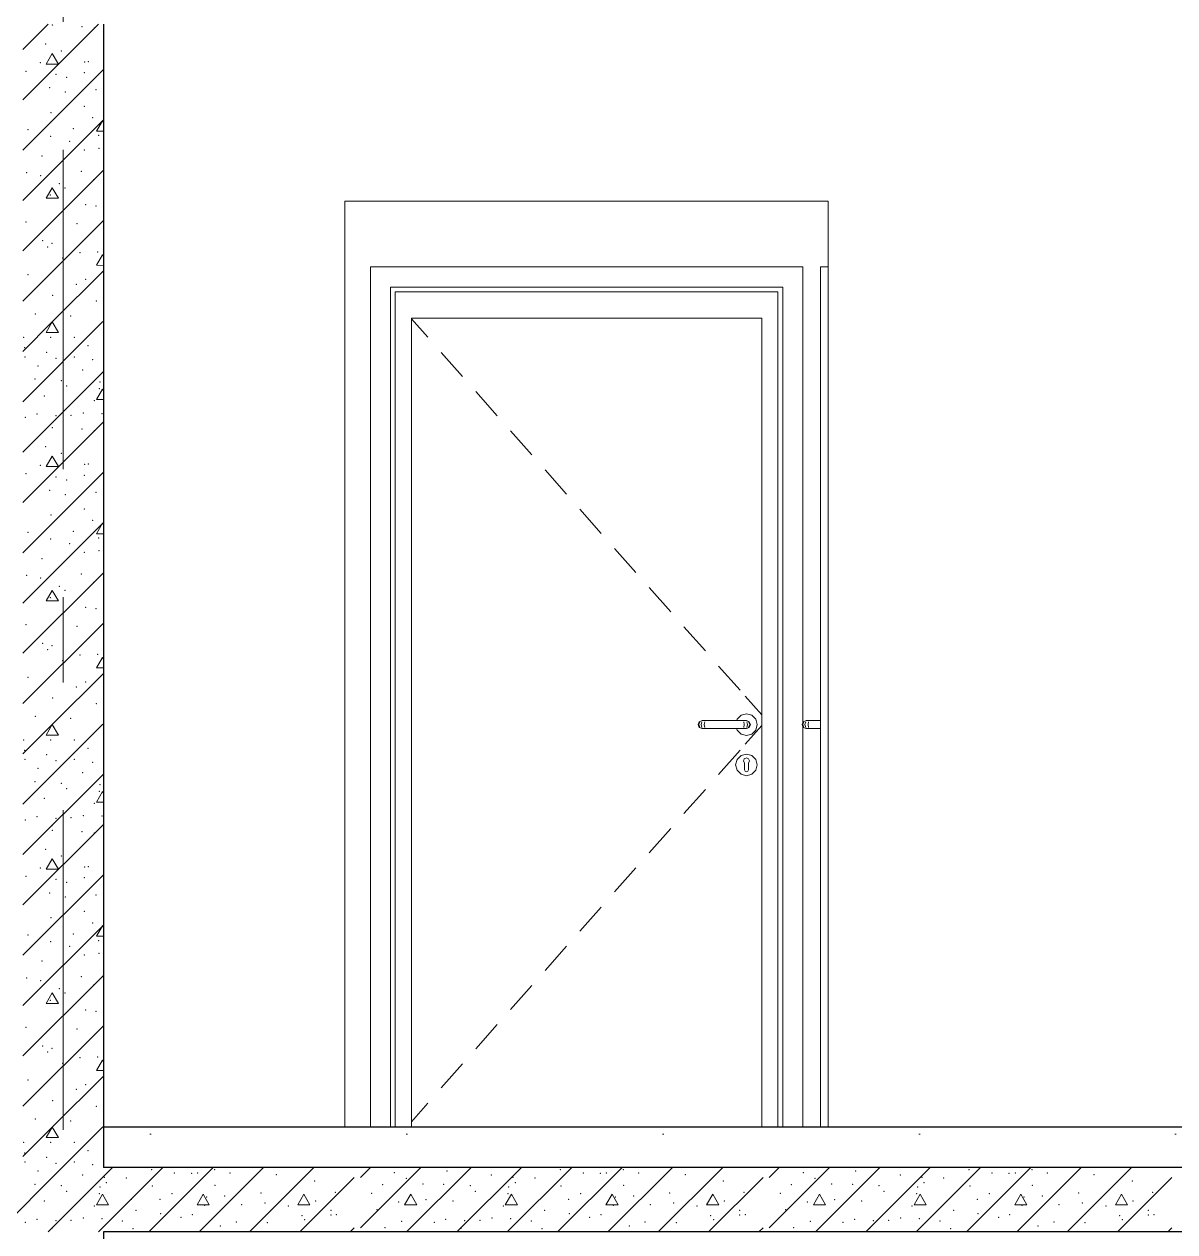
# Model space of a CAD drawing. Header units: millimetres. Extents: x 18162 to 7085488, y 72188 to 247925.
# Drawn here: x 4250516 to 4253374, y 113493 to 116493 of the extents above; entities that cross this region are included whole.
import ezdxf
from ezdxf.enums import TextEntityAlignment as Align

# ---------------------------------------------------------------- set-up
doc = ezdxf.new("R2010")
doc.units = ezdxf.units.MM
doc.header["$MEASUREMENT"] = 0
doc.linetypes.add('Double Dashed', pattern=[1093.611073, 529.166651, -211.666656, 141.111112, -211.666656])
for name, color, linetype in [('Archicad Doors', 7, 'Continuous'), ('Structural - Bearing', 7, 'Continuous'), ('Structural - Grid', 7, 'Continuous')]:
    doc.layers.add(name, color=color, linetype=linetype)
doc.styles.add('GENERATED_STYLE_3', font='', dxfattribs={"width": 0.8})
doc.styles.get('GENERATED_STYLE_3').set_extended_font_data('ISOCPEUR MON')

# ---------------------------------------------------------------- blocks, each defined once
blk = doc.blocks.new('*X1280', base_point=(4294986.6, 104752.7))
at = {"layer": 'Structural - Bearing', "color": 7, "linetype": 'Continuous', "lineweight": 9}
for p, q in [((4250513.1, 116304.8), (4250701, 116492.7)), ((4250513.1, 116429.8), (4250576, 116492.7)), ((4250586.2, 116419.6), (4250571.3, 116393.5)), ((4250601.3, 116393.6), (4250586.2, 116419.6)), ((4250513.1, 116179.8), (4250713.1, 116379.8)), ((4250571.3, 116393.5), (4250601.3, 116393.6)), ((4250513.1, 116054.8), (4250713.1, 116254.8)), ((4250696, 116226.9), (4250711.2, 116252.9)), ((4250711.2, 116252.9), (4250713.1, 116249.5)), ((4250713.1, 116226.9), (4250696, 116226.9)), ((4250513.1, 115929.8), (4250713.1, 116129.8)), ((4250586.2, 116086.2), (4250571.3, 116060.2)), ((4250601.3, 116060.2), (4250586.2, 116086.2)), ((4250571.3, 116060.2), (4250601.3, 116060.2)), ((4250513.1, 115804.8), (4250713.1, 116004.8)), ((4250696, 115893.6), (4250711.2, 115919.6)), ((4250713.1, 115893.5), (4250696, 115893.6)), ((4250711.2, 115919.6), (4250713.1, 115916.2)), ((4250586.2, 115752.9), (4250713.1, 115879.8)), ((4250513.1, 115554.8), (4250711.2, 115752.9)), ((4250513.1, 115679.8), (4250586.2, 115752.9)), ((4250586.2, 115752.9), (4250571.3, 115726.8)), ((4250601.3, 115726.9), (4250586.2, 115752.9)), ((4250711.2, 115752.9), (4250713.1, 115754.8)), ((4250571.3, 115726.8), (4250601.3, 115726.9)), ((4250513.1, 115429.8), (4250713.1, 115629.8)), ((4250696, 115560.2), (4250711.2, 115586.2)), ((4250713.1, 115560.2), (4250696, 115560.2)), ((4250711.2, 115586.2), (4250713.1, 115582.8)), ((4250513.1, 115304.8), (4250713.1, 115504.8)), ((4250586.2, 115419.6), (4250571.3, 115393.5)), ((4250601.3, 115393.5), (4250586.2, 115419.6)), ((4250571.3, 115393.5), (4250601.3, 115393.5)), ((4250513.1, 115179.8), (4250713.1, 115379.8)), ((4250513.1, 115054.8), (4250713.1, 115254.8)), ((4250696, 115226.9), (4250711.2, 115252.9)), ((4250711.2, 115252.9), (4250713.1, 115249.5)), ((4250713.1, 115226.9), (4250696, 115226.9)), ((4250513.1, 114929.8), (4250713.1, 115129.8)), ((4250586.2, 115086.2), (4250571.3, 115060.2)), ((4250601.3, 115060.2), (4250586.2, 115086.2)), ((4250571.3, 115060.2), (4250601.3, 115060.2)), ((4250513.1, 114804.8), (4250713.1, 115004.8)), ((4250696, 114893.5), (4250711.2, 114919.6)), ((4250711.2, 114919.6), (4250713.1, 114916.2)), ((4250586.2, 114752.9), (4250713.1, 114879.8)), ((4250713.1, 114893.5), (4250696, 114893.5)), ((4250513.1, 114554.8), (4250711.2, 114752.9)), ((4250513.1, 114679.8), (4250586.2, 114752.9)), ((4250586.2, 114752.9), (4250571.3, 114726.8)), ((4250601.3, 114726.9), (4250586.2, 114752.9)), ((4250711.2, 114752.9), (4250713.1, 114754.8)), ((4250571.3, 114726.8), (4250601.3, 114726.9)), ((4250513.1, 114429.8), (4250713.1, 114629.8)), ((4250696, 114560.2), (4250711.2, 114586.2)), ((4250711.2, 114586.2), (4250713.1, 114582.8)), ((4250713.1, 114560.2), (4250696, 114560.2)), ((4250513.1, 114304.8), (4250713.1, 114504.8)), ((4250586.2, 114419.5), (4250571.3, 114393.5)), ((4250571.3, 114393.5), (4250601.3, 114393.5)), ((4250601.3, 114393.5), (4250586.2, 114419.5)), ((4250513.1, 114179.8), (4250713.1, 114379.8)), ((4250513.1, 114054.8), (4250713.1, 114254.8)), ((4250696, 114226.9), (4250711.2, 114252.9)), ((4250711.2, 114252.9), (4250713.1, 114249.5)), ((4250713.1, 114226.8), (4250696, 114226.9)), ((4250513.1, 113929.8), (4250713.1, 114129.8)), ((4250586.2, 114086.2), (4250571.3, 114060.2)), ((4250571.3, 114060.2), (4250601.3, 114060.2)), ((4250601.3, 114060.2), (4250586.2, 114086.2)), ((4250513.1, 113804.8), (4250713.1, 114004.8)), ((4250696, 113893.5), (4250711.2, 113919.5)), ((4250711.2, 113919.5), (4250713.1, 113916.2)), ((4250713.1, 113893.5), (4250696, 113893.5)), ((4250586.2, 113752.9), (4250713.1, 113879.8)), ((4250513.1, 113679.8), (4250586.2, 113752.8)), ((4250586.2, 113752.9), (4250571.3, 113726.8)), ((4250601.3, 113726.8), (4250586.2, 113752.9)), ((4250611, 113652.7), (4250711.2, 113752.8)), ((4250711.2, 113752.9), (4250713.1, 113754.8)), ((4250571.3, 113726.8), (4250601.3, 113726.8))]:
    blk.add_line(p, q, dxfattribs=at)
for p in [(4250586.6, 116490.3), (4250659.8, 116486.7), (4250690.9, 116483.2), (4250570.1, 116443.2), (4250608.9, 116426.3), (4250520.9, 116375.7), (4250556.1, 116396.7), (4250665.5, 116372.2), (4250666.4, 116398.9), (4250675.4, 116399.7), (4250595.7, 116368.1), (4250621.9, 116360.6), (4250579.6, 116334.8), (4250618.4, 116324.1), (4250695.1, 116329.7), (4250665.6, 116288.7), (4250582.7, 116273), (4250686.1, 116260.2), (4250525.5, 116230.3), (4250638.1, 116232.8), (4250581.8, 116213.8), (4250629.1, 116201.9), (4250701.6, 116216.4), (4250560.4, 116165.3), (4250665.6, 116180.3), (4250702.1, 116184.6), (4250522.6, 116123.7), (4250557.5, 116116.5), (4250658.1, 116126.7), (4250689.3, 116106.1), (4250603.4, 116096.6), (4250618.1, 116086.1), (4250581.3, 116068.1), (4250669.3, 116044.2), (4250694.6, 116040.8), (4250520.7, 116001.1), (4250647.4, 115996.8), (4250562.6, 115954.7), (4250575, 115939.2), (4250585.8, 115948.5), (4250655.3, 115925.3), (4250698.9, 115927.1), (4250612.1, 115911.4), (4250526.1, 115870.2), (4250646.1, 115846.5), (4250669.4, 115858.6), (4250587.3, 115818.7), (4250695.5, 115804.8), (4250544.1, 115773.1), (4250631.6, 115767.9), (4250514.9, 115714.7), (4250581.8, 115714.7), (4250641.1, 115714.7), (4250517.8, 115688.7), (4250674.6, 115694.1), (4250518.3, 115666.1), (4250572, 115677.8), (4250595.7, 115662.9), (4250640.6, 115666.1), (4250686.1, 115659.4), (4250550.9, 115643.9), (4250661.7, 115633.6), (4250543.3, 115611), (4250608.9, 115607.2), (4250621.9, 115593.7), (4250704.8, 115603.7), (4250566.4, 115569.2), (4250702.9, 115587.3), (4250690.9, 115557.3), (4250519.6, 115516.1), (4250548.4, 115524.2), (4250585.8, 115501.7), (4250595.1, 115520.2), (4250632.9, 115521.2), (4250663, 115526.7), (4250709.3, 115525.4), (4250586.6, 115490.3), (4250659.8, 115486.7), (4250690.9, 115483.2), (4250570.1, 115443.2), (4250608.9, 115426.3), (4250556.1, 115396.7), (4250666.4, 115398.9), (4250675.4, 115399.7), (4250520.9, 115375.7), (4250595.7, 115368.1), (4250621.9, 115360.6), (4250665.5, 115372.2), (4250579.6, 115334.8), (4250618.4, 115324.1), (4250695.1, 115329.7), (4250582.7, 115273), (4250665.6, 115288.7), (4250686.1, 115260.2), (4250525.5, 115230.3), (4250638.1, 115232.8), (4250581.8, 115213.8), (4250629.1, 115201.9), (4250701.6, 115216.4), (4250665.6, 115180.3), (4250702.1, 115184.6), (4250560.4, 115165.3), (4250522.6, 115123.7), (4250557.5, 115116.5), (4250658.1, 115126.7), (4250603.4, 115096.6), (4250618.1, 115086.1), (4250689.3, 115106.1), (4250581.3, 115068.1), (4250669.3, 115044.2), (4250694.6, 115040.8), (4250520.7, 115001.1), (4250647.4, 114996.8), (4250562.6, 114954.7), (4250575, 114939.2), (4250585.8, 114948.5), (4250612.1, 114911.4), (4250655.3, 114925.3), (4250698.9, 114927.1), (4250526.1, 114870.2), (4250646.1, 114846.5), (4250669.4, 114858.6), (4250587.3, 114818.7), (4250695.5, 114804.8), (4250544.1, 114773), (4250631.6, 114767.9), (4250514.9, 114714.7), (4250581.8, 114714.7), (4250641.1, 114714.7), (4250674.6, 114694.1), (4250517.8, 114688.7), (4250518.3, 114666.1), (4250572, 114677.8), (4250595.7, 114662.9), (4250640.6, 114666.1), (4250550.9, 114643.9), (4250661.7, 114633.6), (4250686.1, 114659.4), (4250543.3, 114611), (4250608.9, 114607.2), (4250704.8, 114603.7), (4250621.9, 114593.7), (4250702.9, 114587.2), (4250566.4, 114569.2), (4250690.9, 114557.3), (4250519.6, 114516.1), (4250548.4, 114524.1), (4250595.1, 114520.2), (4250632.9, 114521.2), (4250663, 114526.7), (4250709.3, 114525.4), (4250585.8, 114501.7), (4250586.6, 114490.3), (4250659.8, 114486.7), (4250690.9, 114483.1), (4250570.1, 114443.2), (4250608.9, 114426.3), (4250556.1, 114396.6), (4250666.4, 114398.9), (4250675.4, 114399.7), (4250520.9, 114375.7), (4250595.7, 114368.1), (4250621.9, 114360.6), (4250665.5, 114372.2), (4250579.6, 114334.8), (4250618.4, 114324.1), (4250695.1, 114329.6), (4250582.7, 114273), (4250665.6, 114288.7), (4250686.1, 114260.1), (4250525.5, 114230.3), (4250581.8, 114213.8), (4250638.1, 114232.8), (4250701.6, 114216.4), (4250629.1, 114201.9), (4250665.6, 114180.3), (4250702.1, 114184.6), (4250560.4, 114165.3), (4250522.6, 114123.6), (4250658.1, 114126.6), (4250557.5, 114116.5), (4250603.4, 114096.6), (4250689.3, 114106.1), (4250581.3, 114068), (4250618.1, 114086.1), (4250669.3, 114044.2), (4250694.6, 114040.8), (4250520.7, 114001.1), (4250647.4, 113996.8), (4250562.6, 113954.6), (4250585.8, 113948.5), (4250575, 113939.2), (4250612.1, 113911.4), (4250655.3, 113925.3), (4250698.9, 113927), (4250526.1, 113870.2), (4250669.4, 113858.6), (4250646.1, 113846.5), (4250587.3, 113818.7), (4250695.5, 113804.7), (4250544.1, 113773), (4250631.6, 113767.9), (4250514.9, 113714.7), (4250581.8, 113714.7), (4250641.1, 113714.7), (4250517.8, 113688.6), (4250572, 113677.8), (4250674.6, 113694.1), (4250518.3, 113666.1), (4250595.7, 113662.9), (4250640.6, 113666.1), (4250686.1, 113659.3)]:
    blk.add_point(p, dxfattribs=at)
blk = doc.blocks.new('*X1282', base_point=(4294986.6, 104752.7))
at = {"layer": 'Structural - Bearing', "color": 7, "linetype": 'Continuous', "lineweight": 9}
for p, q in [((4250451, 113492.7), (4250611, 113652.7)), ((4250576, 113492.7), (4250736, 113652.7)), ((4250701, 113492.7), (4250861, 113652.7)), ((4250826, 113492.7), (4250986, 113652.7)), ((4250951, 113492.7), (4251111, 113652.7)), ((4251076, 113492.7), (4251236, 113652.7)), ((4251351.3, 113627.8), (4251376.2, 113652.7)), ((4251351.3, 113502.8), (4251501.2, 113652.7)), ((4251466.2, 113492.7), (4251626.2, 113652.7)), ((4251591.2, 113492.7), (4251751.2, 113652.7)), ((4251716.2, 113492.7), (4251876.2, 113652.7)), ((4251841.2, 113492.7), (4252001.2, 113652.7)), ((4251966.2, 113492.7), (4252126.2, 113652.7)), ((4252091.2, 113492.7), (4252251.2, 113652.7)), ((4252366.4, 113627.8), (4252391.3, 113652.7)), ((4252366.4, 113502.8), (4252516.3, 113652.7)), ((4252481.3, 113492.7), (4252641.3, 113652.7)), ((4252606.3, 113492.7), (4252766.3, 113652.7)), ((4252731.3, 113492.7), (4252891.3, 113652.7)), ((4252856.3, 113492.7), (4253016.3, 113652.7)), ((4252981.3, 113492.7), (4253141.3, 113652.7)), ((4253106.3, 113492.7), (4253266.3, 113652.7)), ((4251201, 113492.7), (4251336.2, 113627.8)), ((4252216.2, 113492.7), (4252351.3, 113627.8)), ((4253231.3, 113492.7), (4253366.4, 113627.8)), ((4250696, 113560.2), (4250711.2, 113586.2)), ((4250711.2, 113586.2), (4250726.1, 113560.2)), ((4250946, 113560.2), (4250961.2, 113586.2)), ((4250961.2, 113586.2), (4250976.1, 113560.2)), ((4251196, 113560.2), (4251211.2, 113586.2)), ((4251211.2, 113586.2), (4251226.1, 113560.2)), ((4251461.2, 113560.2), (4251476.3, 113586.2)), ((4251476.3, 113586.2), (4251491.2, 113560.2)), ((4251711.2, 113560.2), (4251726.3, 113586.2)), ((4251726.3, 113586.2), (4251741.2, 113560.2)), ((4251961.2, 113560.2), (4251976.3, 113586.2)), ((4251976.3, 113586.2), (4251991.2, 113560.2)), ((4252211.2, 113560.2), (4252226.3, 113586.2)), ((4252226.3, 113586.2), (4252241.2, 113560.2)), ((4252476.3, 113560.2), (4252491.4, 113586.2)), ((4252491.4, 113586.2), (4252506.3, 113560.2)), ((4252726.3, 113560.2), (4252741.4, 113586.2)), ((4252741.4, 113586.2), (4252756.3, 113560.2)), ((4252976.3, 113560.2), (4252991.4, 113586.2)), ((4252991.4, 113586.2), (4253006.3, 113560.2)), ((4253226.3, 113560.2), (4253241.4, 113586.2)), ((4253241.4, 113586.2), (4253256.3, 113560.2)), ((4250726.1, 113560.2), (4250696, 113560.2)), ((4250976.1, 113560.2), (4250946, 113560.2)), ((4251226.1, 113560.2), (4251196, 113560.2)), ((4251491.2, 113560.2), (4251461.2, 113560.2)), ((4251741.2, 113560.2), (4251711.2, 113560.2)), ((4251991.2, 113560.2), (4251961.2, 113560.2)), ((4252241.2, 113560.2), (4252211.2, 113560.2)), ((4252506.3, 113560.2), (4252476.3, 113560.2)), ((4252756.3, 113560.2), (4252726.3, 113560.2)), ((4253006.3, 113560.2), (4252976.3, 113560.2)), ((4253256.3, 113560.2), (4253226.3, 113560.2)), ((4251326, 113492.7), (4251336.2, 113502.8)), ((4252341.2, 113492.7), (4252351.3, 113502.8)), ((4253356.3, 113492.7), (4253366.4, 113502.8))]:
    blk.add_line(p, q, dxfattribs=at)
for p in [(4250550.9, 113643.9), (4250832.8, 113646.9), (4250989.1, 113646.9), (4251436, 113640), (4251566.1, 113643.9), (4251848, 113646.9), (4252004.3, 113646.9), (4252451.1, 113640), (4252581.2, 113643.9), (4252863.1, 113646.9), (4253019.4, 113646.9), (4250543.3, 113611), (4250661.7, 113633.6), (4250715.6, 113628.4), (4250720.7, 113614.8), (4250769.7, 113626.8), (4250889.6, 113638.7), (4250932, 113637.7), (4250947.4, 113639.2), (4251027.4, 113638.7), (4251142.9, 113634.5), (4251237.9, 113619.1), (4251465.2, 113625.5), (4251506.7, 113611.4), (4251558.4, 113611), (4251676.8, 113633.6), (4251730.7, 113628.4), (4251735.8, 113614.8), (4251784.8, 113626.8), (4251904.7, 113638.7), (4251947.1, 113637.7), (4251962.5, 113639.2), (4252042.5, 113638.7), (4252158, 113634.5), (4252253.1, 113619.1), (4252480.3, 113625.5), (4252521.8, 113611.4), (4252573.5, 113611), (4252691.9, 113633.6), (4252745.9, 113628.4), (4252750.9, 113614.8), (4252799.9, 113626.8), (4252919.9, 113638.7), (4252962.2, 113637.7), (4252977.7, 113639.2), (4253057.7, 113638.7), (4253173.1, 113634.5), (4253268.2, 113619.1), (4250608.9, 113607.1), (4250621.9, 113593.7), (4250702.9, 113587.2), (4250704.8, 113603.7), (4250834.6, 113606.7), (4250883.2, 113587.2), (4250924.4, 113591.1), (4250989.9, 113608.4), (4251014.6, 113581.4), (4251104.5, 113589.1), (4251288.8, 113591.1), (4251379.3, 113588.5), (4251406.4, 113610), (4251624.1, 113607.1), (4251637, 113593.7), (4251718, 113587.2), (4251719.9, 113603.7), (4251849.7, 113606.7), (4251898.3, 113587.2), (4251939.5, 113591.1), (4252005, 113608.4), (4252029.7, 113581.4), (4252119.6, 113589.1), (4252303.9, 113591.1), (4252394.5, 113588.5), (4252421.5, 113610), (4252639.2, 113607.1), (4252652.1, 113593.7), (4252733.1, 113587.2), (4252735, 113603.7), (4252864.9, 113606.7), (4252913.4, 113587.2), (4252954.6, 113591.1), (4253020.1, 113608.4), (4253044.8, 113581.4), (4253134.8, 113589.1), (4253319.1, 113591.1), (4250566.4, 113569.2), (4250690.9, 113557.3), (4250782.1, 113573.7), (4250853.6, 113573.1), (4250964.3, 113558.9), (4250969.5, 113579.5), (4251056.2, 113560.2), (4251114.2, 113564.5), (4251172.5, 113557.1), (4251239.9, 113569.2), (4251446.3, 113566.6), (4251513.9, 113572.4), (4251581.5, 113569.2), (4251706, 113557.3), (4251797.2, 113573.7), (4251868.7, 113573.1), (4251979.4, 113558.9), (4251984.6, 113579.5), (4252071.3, 113560.2), (4252129.3, 113564.5), (4252187.6, 113557.1), (4252255, 113569.2), (4252461.4, 113566.6), (4252529, 113572.4), (4252596.6, 113569.2), (4252721.1, 113557.3), (4252812.3, 113573.7), (4252883.8, 113573.1), (4252994.6, 113558.9), (4252999.7, 113579.5), (4253086.5, 113560.2), (4253144.4, 113564.5), (4253202.8, 113557.1), (4253270.1, 113569.2), (4250548.4, 113524.1), (4250595.1, 113520.2), (4250632.9, 113521.2), (4250663, 113526.7), (4250709.3, 113525.4), (4250794.3, 113546), (4250855.3, 113537.9), (4250906, 113529), (4250933.6, 113535.1), (4251206.4, 113532.5), (4251213.2, 113523.3), (4251278.1, 113546.5), (4251278.2, 113534.7), (4251292, 113535.7), (4251392.3, 113548), (4251563.5, 113524.1), (4251610.2, 113520.2), (4251648, 113521.2), (4251678.1, 113526.7), (4251724.5, 113525.4), (4251809.4, 113546), (4251870.4, 113537.9), (4251921.1, 113529), (4251948.7, 113535.1), (4252221.5, 113532.5), (4252228.3, 113523.3), (4252293.2, 113546.5), (4252293.4, 113534.7), (4252307.1, 113535.7), (4252407.4, 113548), (4252578.6, 113524.1), (4252625.3, 113520.2), (4252663.2, 113521.2), (4252693.2, 113526.7), (4252739.6, 113525.4), (4252824.6, 113546), (4252885.5, 113537.9), (4252936.2, 113529), (4252963.9, 113535.1), (4253236.6, 113532.5), (4253243.5, 113523.3), (4253308.4, 113546.5), (4253308.5, 113534.7), (4253322.3, 113535.7), (4250519.6, 113516), (4250585.8, 113501.7), (4250760.4, 113519.9), (4250787, 113500.4), (4251003.8, 113507), (4251043.2, 113517.1), (4251120.5, 113515.6), (4251412.4, 113503.2), (4251453.8, 113518.7), (4251534.7, 113516), (4251600.9, 113501.7), (4251775.5, 113519.9), (4251802.1, 113500.4), (4252018.9, 113507), (4252058.3, 113517.1), (4252135.6, 113515.6), (4252427.5, 113503.2), (4252469, 113518.7), (4252549.8, 113516), (4252616.1, 113501.7), (4252790.7, 113519.9), (4252817.3, 113500.4), (4253034, 113507), (4253073.5, 113517.1), (4253150.7, 113515.6)]:
    blk.add_point(p, dxfattribs=at)
blk = doc.blocks.new('Standard grid marker[363]_3', base_point=(4250613.1, 164752.7))
at = {"layer": 'Structural - Grid', "color": 13, "linetype": 'Double Dashed', "lineweight": 13, "ltscale": 1.5}
blk.add_line((4250613.1, 163752.7), (4250613.1, 97752.7), dxfattribs=at)
at = {"layer": 'Structural - Grid', "color": 13, "lineweight": 13, "style": 'GENERATED_STYLE_3'}
blk.add_attdef('AC_MarkerText_1', text='', height=375, rotation=360, dxfattribs=at).set_placement((4250613.1, 96490.2), align=Align.TOP_CENTER)

msp = doc.modelspace()

# ---------------------------------------------------------------- hatches: boundary and pattern name
at = {"layer": 'Structural - Bearing', "linetype": 'Continuous', "lineweight": 9}
h = msp.add_hatch(dxfattribs=at)
h.set_pattern_fill('Lightweight_Concrete_0003', style=0, pattern_type=2)
h.set_pattern_definition([(0, (4294986.6, 104752.7), (0, 1169.134), [73.125, -601.875]), (0, (4295324.1, 105337.3), (0, 1169.134), [73.125, -601.875]), (60, (4294986.6, 104752.7), (-1012.5, 584.567), [73.125, -601.875]), (60, (4295661.6, 104752.7), (-1012.5, 584.567), [73.125, -601.875]), (120, (4295059.7, 104752.7), (1012.5, 584.567), [73.125, -601.875]), (120, (4295734.7, 104752.7), (1012.5, 584.567), [73.125, -601.875]), (0, (4294986.58, 104865.2), (0, 225), [0, -225, 0, -337.5]), (45, (4295099.08, 104865.2), (-159.099, 159.099), [0, -168.75, 0, -281.25])])
h.paths.add_polyline_path([(4250713.1, 113652.7), (4257013.1, 113652.7), (4257013.1, 113752.7), (4250713.1, 113752.7)])

# ---------------------------------------------------------------- linework, layer by layer
at = {"layer": 'Archicad Doors', "color": 7, "linetype": 'Continuous', "lineweight": 9}
for p, q in [((4251313.1, 113752.7), (4251313.1, 116052.7)), ((4251313.1, 116052.7), (4252513.1, 116052.7)), ((4252513.1, 116052.7), (4252513.1, 113752.7)), ((4251376.1, 113752.7), (4251376.1, 115889.7)), ((4251376.1, 115889.7), (4252450.1, 115889.7)), ((4252450.1, 115889.7), (4252450.1, 114757.5)), ((4252494.1, 115889.7), (4252494.1, 113752.7)), ((4252494.1, 115889.7), (4252513.1, 115889.7)), ((4251426.1, 115839.7), (4251426.1, 113752.7)), ((4252400.1, 115839.7), (4251426.1, 115839.7)), ((4252400.1, 113752.7), (4252400.1, 115839.7)), ((4251438.1, 115827.7), (4251438.1, 113752.7)), ((4252388.1, 115827.7), (4251438.1, 115827.7)), ((4252388.1, 113752.7), (4252388.1, 115827.7)), ((4251478.1, 115762.7), (4251478.1, 113752.7)), ((4252348.1, 115762.7), (4251478.1, 115762.7)), ((4251478.1, 115761.1), (4251519.1, 115714.8)), ((4252348.1, 113752.7), (4252348.1, 115762.7)), ((4251552.2, 115677.3), (4251605.2, 115617.4)), ((4251638.3, 115579.9), (4251691.3, 115520)), ((4251724.4, 115482.5), (4251777.4, 115422.6)), ((4251810.6, 115385.2), (4251863.6, 115325.2)), ((4251896.7, 115287.8), (4251949.7, 115227.8)), ((4251982.8, 115190.4), (4252035.8, 115130.5)), ((4252068.9, 115093), (4252121.9, 115033.1)), ((4252155, 114995.6), (4252208, 114935.7)), ((4252241.1, 114898.2), (4252294.1, 114838.3)), ((4252307.1, 114823.6), (4252348.1, 114777.3)), ((4252193, 114759.8), (4252190.1, 114752.7)), ((4252190.1, 114752.7), (4252193, 114745.6)), ((4252194.6, 114759.8), (4252191.8, 114752.7)), ((4252191.8, 114752.7), (4252194.6, 114745.6)), ((4252200.1, 114762.7), (4252193, 114759.8)), ((4252199.4, 114759.8), (4252197.3, 114752.7)), ((4252197.3, 114752.7), (4252199.4, 114745.6)), ((4252201.2, 114762.7), (4252200.1, 114762.7)), ((4252204.5, 114762.7), (4252201.2, 114762.7)), ((4252209.4, 114762.7), (4252204.5, 114762.7)), ((4252206.6, 114759.8), (4252205.5, 114752.7)), ((4252205.5, 114752.7), (4252206.6, 114745.6)), ((4252215.1, 114762.7), (4252209.4, 114762.7)), ((4252295.1, 114762.7), (4252215.1, 114762.7)), ((4252285.8, 114762.7), (4252286.7, 114766.2)), ((4252286.7, 114766.2), (4252296.6, 114776.1)), ((4252300.8, 114762.7), (4252295.1, 114762.7)), ((4252296.6, 114776.1), (4252310.1, 114779.7)), ((4252305.7, 114762.7), (4252300.8, 114762.7)), ((4252303.6, 114759.8), (4252304.7, 114752.7)), ((4252304.7, 114752.7), (4252303.6, 114745.6)), ((4252309, 114762.7), (4252305.7, 114762.7)), ((4252307.1, 114703.8), (4252348.1, 114750.1)), ((4252310.1, 114762.7), (4252309, 114762.7)), ((4252310.1, 114779.7), (4252323.6, 114776.1)), ((4252310.1, 114762.7), (4252317.2, 114759.8)), ((4252310.8, 114759.8), (4252312.9, 114752.7)), ((4252312.9, 114752.7), (4252310.8, 114745.6)), ((4252315.6, 114759.8), (4252318.4, 114752.7)), ((4252318.4, 114752.7), (4252315.6, 114745.6)), ((4252317.2, 114759.8), (4252320.1, 114752.7)), ((4252320.1, 114752.7), (4252317.2, 114745.6)), ((4252323.6, 114776.1), (4252333.5, 114766.2)), ((4252333.5, 114766.2), (4252337.1, 114752.7)), ((4252337.1, 114752.7), (4252333.5, 114739.2)), ((4252451, 114759.8), (4252448.1, 114752.7)), ((4252448.1, 114752.7), (4252451, 114745.6)), ((4252452.6, 114759.8), (4252449.8, 114752.7)), ((4252449.8, 114752.7), (4252452.6, 114745.6)), ((4252458.1, 114762.7), (4252451, 114759.8)), ((4252457.4, 114759.8), (4252455.3, 114752.7)), ((4252455.3, 114752.7), (4252457.4, 114745.6)), ((4252459.2, 114762.7), (4252458.1, 114762.7)), ((4252462.5, 114762.7), (4252459.2, 114762.7)), ((4252467.4, 114762.7), (4252462.5, 114762.7)), ((4252464.6, 114759.8), (4252463.5, 114752.7)), ((4252463.5, 114752.7), (4252464.6, 114745.6)), ((4252473.1, 114762.7), (4252467.4, 114762.7)), ((4252494.1, 114762.7), (4252473.1, 114762.7)), ((4252193, 114745.6), (4252200.1, 114742.7)), ((4252201.2, 114742.7), (4252200.1, 114742.7)), ((4252204.5, 114742.7), (4252201.2, 114742.7)), ((4252209.4, 114742.7), (4252204.5, 114742.7)), ((4252215.1, 114742.7), (4252209.4, 114742.7)), ((4252295.1, 114742.7), (4252215.1, 114742.7)), ((4252286.7, 114739.2), (4252285.8, 114742.7)), ((4252296.6, 114729.3), (4252286.7, 114739.2)), ((4252300.8, 114742.7), (4252295.1, 114742.7)), ((4252310.1, 114725.7), (4252296.6, 114729.3)), ((4252305.7, 114742.7), (4252300.8, 114742.7)), ((4252309, 114742.7), (4252305.7, 114742.7)), ((4252310.1, 114742.7), (4252309, 114742.7)), ((4252317.2, 114745.6), (4252310.1, 114742.7)), ((4252323.6, 114729.3), (4252310.1, 114725.7)), ((4252333.5, 114739.2), (4252323.6, 114729.3)), ((4252450.1, 114747.9), (4252450.1, 113752.7)), ((4252451, 114745.6), (4252458.1, 114742.7)), ((4252459.2, 114742.7), (4252458.1, 114742.7)), ((4252462.5, 114742.7), (4252459.2, 114742.7)), ((4252467.4, 114742.7), (4252462.5, 114742.7)), ((4252473.1, 114742.7), (4252467.4, 114742.7)), ((4252494.1, 114742.7), (4252473.1, 114742.7)), ((4252241.1, 114629.2), (4252294.1, 114689.1)), ((4252283.1, 114652.7), (4252286.7, 114666.2)), ((4252286.7, 114666.2), (4252296.6, 114676.1)), ((4252296.6, 114676.1), (4252310.1, 114679.7)), ((4252303.4, 114664.3), (4252302.6, 114662.4)), ((4252302.6, 114662.4), (4252305.1, 114657.1)), ((4252303.4, 114664.3), (4252304.7, 114667.8)), ((4252310.1, 114670.1), (4252304.7, 114667.8)), ((4252310.1, 114679.7), (4252323.6, 114676.1)), ((4252315.5, 114667.8), (4252310.1, 114670.1)), ((4252315.1, 114657.1), (4252317.6, 114662.4)), ((4252316.8, 114664.3), (4252315.5, 114667.8)), ((4252316.8, 114664.3), (4252317.6, 114662.4)), ((4252323.6, 114676.1), (4252333.5, 114666.2)), ((4252333.5, 114666.2), (4252337.1, 114652.7)), ((4252286.7, 114639.2), (4252283.1, 114652.7)), ((4252296.6, 114629.3), (4252286.7, 114639.2)), ((4252305.1, 114657.1), (4252305.1, 114655.6)), ((4252305.1, 114655.6), (4252305.1, 114652.7)), ((4252305.1, 114652.7), (4252305.1, 114649.8)), ((4252305.1, 114649.8), (4252305.1, 114644)), ((4252305.1, 114644), (4252305.1, 114640.2)), ((4252305.1, 114640.2), (4252306.6, 114636.7)), ((4252306.6, 114636.7), (4252310.1, 114635.2)), ((4252310.1, 114635.2), (4252313.6, 114636.7)), ((4252313.6, 114636.7), (4252315.1, 114640.2)), ((4252315.1, 114655.6), (4252315.1, 114657.1)), ((4252315.1, 114655.6), (4252315.1, 114652.7)), ((4252315.1, 114652.7), (4252315.1, 114649.8)), ((4252315.1, 114649.8), (4252315.1, 114644)), ((4252315.1, 114644), (4252315.1, 114640.2)), ((4252333.5, 114639.2), (4252323.6, 114629.3)), ((4252337.1, 114652.7), (4252333.5, 114639.2)), ((4252310.1, 114625.7), (4252296.6, 114629.3)), ((4252323.6, 114629.3), (4252310.1, 114625.7)), ((4252155, 114531.8), (4252208, 114591.7)), ((4252068.9, 114434.4), (4252121.9, 114494.3)), ((4251982.8, 114337), (4252035.8, 114397)), ((4251896.7, 114239.6), (4251949.7, 114299.6)), ((4251810.6, 114142.2), (4251863.6, 114202.2)), ((4251724.4, 114044.9), (4251777.4, 114104.8)), ((4251638.3, 113947.5), (4251691.3, 114007.4)), ((4251552.2, 113850.1), (4251605.2, 113910)), ((4251478.1, 113766.3), (4251519.1, 113812.6))]:
    msp.add_line(p, q, dxfattribs=at)
at = {"layer": 'Structural - Bearing', "color": 7, "linetype": 'Continuous', "lineweight": 25}
for p, q in [((4250713.1, 116492.7), (4250713.1, 113752.7)), ((4250713.1, 113752.7), (4250713.1, 113652.7)), ((4257013.1, 113752.7), (4250713.1, 113752.7)), ((4257013.1, 113652.7), (4250713.1, 113652.7)), ((4257013.1, 113492.7), (4250713.1, 113492.7)), ((4250713.1, 113492.7), (4250713.1, 110752.7))]:
    msp.add_line(p, q, dxfattribs=at)

# ---------------------------------------------------------------- block references
at = {"layer": 'Structural - Bearing', "lineweight": 0}
for name in ['*X1280', '*X1282']:
    msp.add_blockref(name, (4294986.6, 104752.7), dxfattribs=at)
at = {"layer": 'Structural - Grid', "color": 13, "linetype": 'Continuous', "lineweight": 13}
msp.add_blockref('Standard grid marker[363]_3', (4250613.1, 164752.7), dxfattribs=at)

doc.saveas('drawing.dxf')
